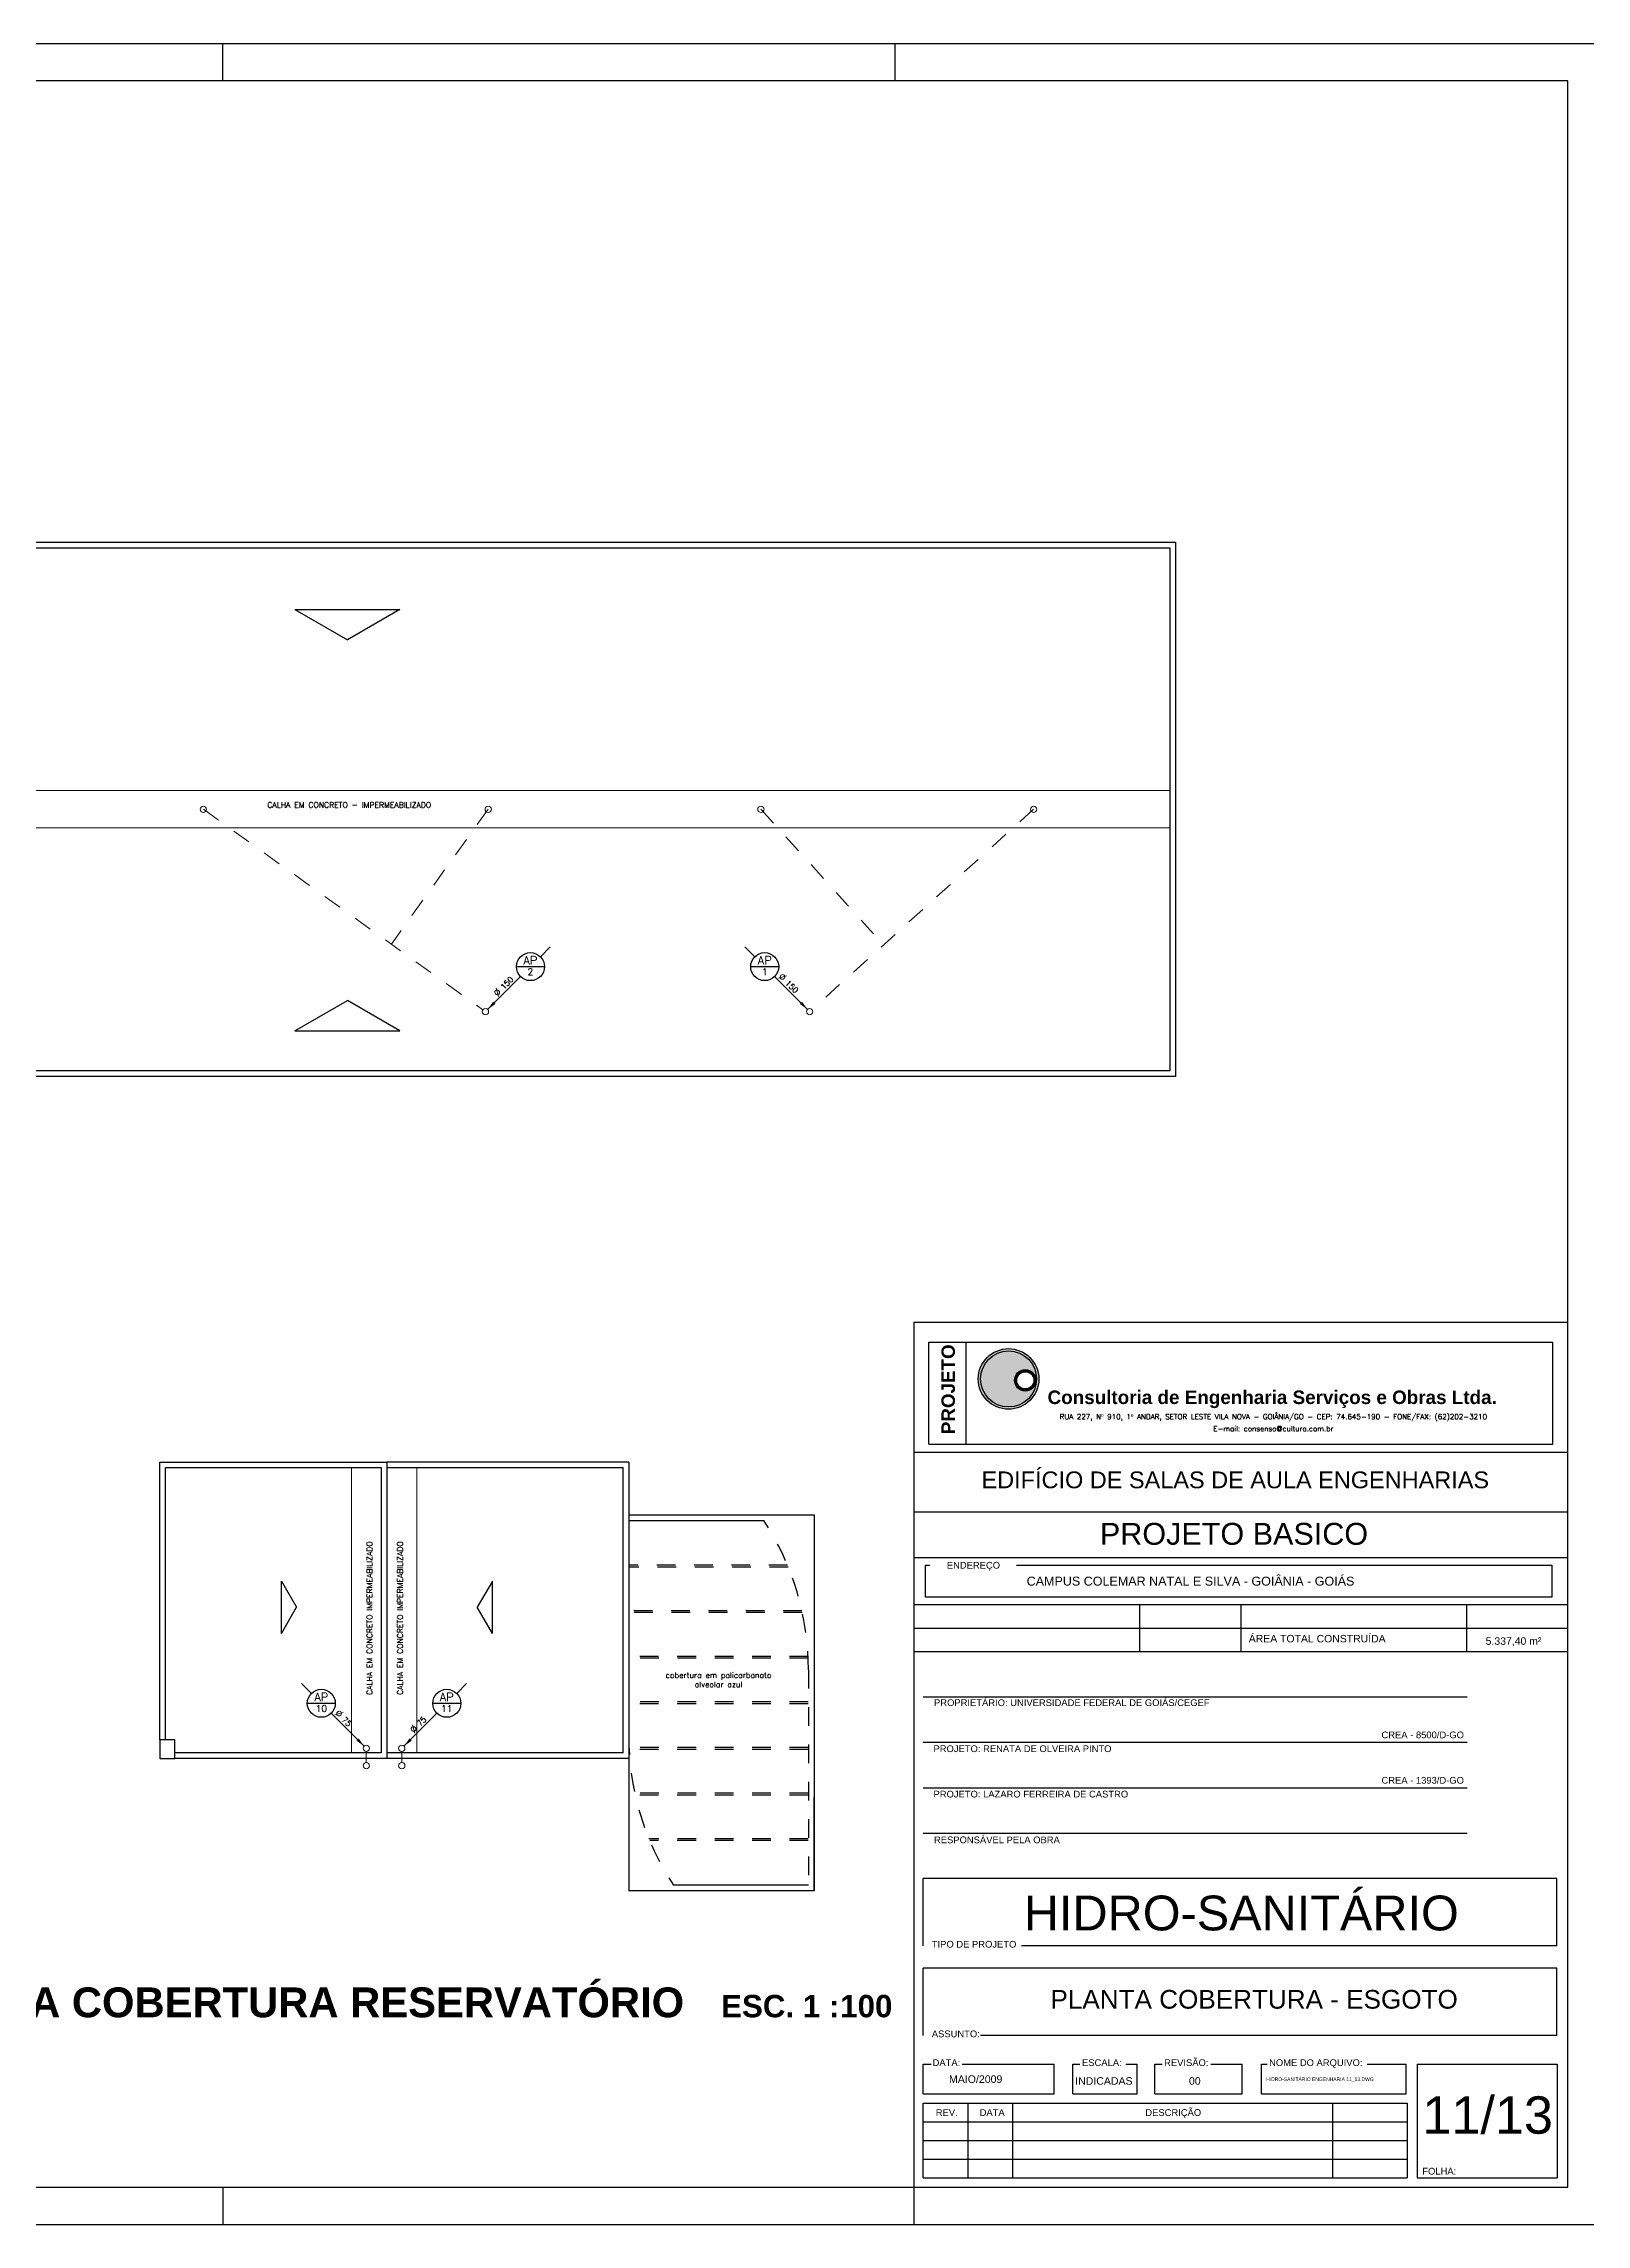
# Model space of a CAD drawing. Header units: millimetres. Extents: x -2485 to 3289, y -257 to 1952.
# Drawn here: x 8.26 to 16.52, y 0 to 11.68 of the extents above; entities that cross this region are included whole.
import ezdxf
from ezdxf.enums import TextEntityAlignment as Align

# ---------------------------------------------------------------- set-up
doc = ezdxf.new("R2010")
doc.units = ezdxf.units.MM
doc.header["$LTSCALE"] = 0.3
for name, pattern in [('CONTINUO', [0]), ('HID', [0.37, 0.07, -0.1, 0.03, -0.1, 0.07]), ('HIDDEN', [0.375, 0.25, -0.125])]:
    doc.linetypes.add(name, pattern=pattern)
for name, color, linetype in [('AUX', 2, 'Continuous'), ('CAR_COLOR12', 20, 'Continuous'), ('CAR_TEXTO_01', 7, 'Continuous'), ('CAR_TEXTO_02', 2, 'Continuous'), ('CARIMBO', 4, 'Continuous'), ('PAREDE', 7, 'CONTINUO'), ('PAREDE CONTORNO', 252, 'CONTINUO'), ('PILAR', 2, 'Continuous'), ('TEX', 11, 'Continuous'), ('TEXTO', 3, 'Continuous')]:
    doc.layers.add(name, color=color, linetype=linetype)
for name, color, linetype, lineweight in [('CALHA', 2, 'Continuous', 15), ('IMPLANTAÇÃO  ÁGUA PLUVIAL', 6, 'HID', 15), ('prumada', 9, 'Continuous', 15)]:
    doc.layers.add(name, color=color, linetype=linetype, lineweight=lineweight)
doc.styles.add('ARIAL', font='ARIAL.TTF', dxfattribs={"height": 0.12})
doc.styles.add('CAIXA', font='swiss.ttf')
doc.styles.add('ROMANS', font='romans.shx', dxfattribs={"height": 0.03})
doc.styles.add('SANSSERIFBOLD', font='sasb____.pfb')

# ---------------------------------------------------------------- blocks, each defined once
blk = doc.blocks.new('n135')
at = {"layer": 'TEX'}
blk.add_line((-0.294, 0.294), (-0.347, 0.347), dxfattribs=at)
at = {"layer": 'TEX', "color": 5, "linetype": 'Continuous'}
blk.add_line((-0.316, 0.241), (-0.166, 0.241), dxfattribs=at)
at = {"layer": 'TEX', "color": 11}
blk.add_line((-0.011, 0.011), (-0.188, 0.188), dxfattribs=at)
blk.add_line((-0.011, 0.011), (-0.188, 0.188), dxfattribs=at)
at = {"layer": 'TEX', "color": 5, "linetype": 'Continuous'}
blk.add_circle((-0.241, 0.241), 0.075, dxfattribs=at)
blk.add_circle((-0.241, 0.241), 0.075, dxfattribs=at)
at = {"layer": 'TEX', "color": 11}
blk.add_solid([(-0.053, 0.041), (-0.041, 0.053), (-0.011, 0.011)], dxfattribs=at)
blk.add_solid([(-0.053, 0.041), (-0.041, 0.053), (-0.011, 0.011)], dxfattribs=at)
at = {"layer": 'TEX', "color": 5, "style": 'ROMANS'}
blk.add_text('%%c', height=0.04, rotation=315, dxfattribs=at).set_placement((-0.172, 0.184))
at = {"layer": 'TEX', "color": 9, "linetype": 'Continuous', "style": 'ROMANS'}
for tag, height, p in [('L', 0.045, (-0.241, 0.252)), ('N', 0.036, (-0.241, 0.196))]:
    blk.add_attdef(tag, text='', height=height, dxfattribs=at).set_placement(p, align=Align.CENTER)
at = {"layer": 'TEX', "color": 5, "linetype": 'Continuous', "style": 'ROMANS'}
blk.add_attdef('N', (-0.133, 0.15), '', height=0.03, rotation=315, dxfattribs=at)
blk = doc.blocks.new('n45')
at = {"layer": 'TEX', "color": 5, "linetype": 'Continuous'}
blk.add_line((0.166, 0.241), (0.316, 0.241), dxfattribs=at)
at = {"layer": 'TEX'}
blk.add_line((0.294, 0.294), (0.347, 0.347), dxfattribs=at)
at = {"layer": 'TEX', "color": 11}
blk.add_line((0.011, 0.011), (0.188, 0.188), dxfattribs=at)
at = {"layer": 'TEX', "color": 5, "linetype": 'Continuous'}
blk.add_circle((0.241, 0.241), 0.075, dxfattribs=at)
at = {"layer": 'TEX', "color": 11}
blk.add_solid([(0.053, 0.041), (0.041, 0.053), (0.011, 0.011)], dxfattribs=at)
at = {"layer": 'TEX', "color": 5, "style": 'ROMANS'}
blk.add_text('%%c', height=0.04, rotation=45, dxfattribs=at).set_placement((0.065, 0.077))
at = {"layer": 'TEX', "color": 9, "linetype": 'Continuous', "style": 'ROMANS'}
for tag, height, p in [('L', 0.045, (0.241, 0.252)), ('N', 0.036, (0.241, 0.196))]:
    blk.add_attdef(tag, text='', height=height, dxfattribs=at).set_placement(p, align=Align.CENTER)
at = {"layer": 'TEX', "color": 5, "linetype": 'Continuous', "style": 'ROMANS'}
blk.add_attdef('N', (0.098, 0.115), '', height=0.03, rotation=45, dxfattribs=at)
blk = doc.blocks.new('PN')
at = {"layer": 'TEX', "color": 3, "linetype": 'Continuous', "style": 'SANSSERIFBOLD'}
blk.add_text('ESC. 1 :', height=0.06, dxfattribs=at).set_placement((-0.078, 0.0123), align=Align.CENTER)
at = {"layer": 'TEX', "color": 9, "style": 'SANSSERIFBOLD'}
blk.add_attdef('NOME', text='', height=0.08, dxfattribs=at).set_placement((-0.3353, 0.0123), align=Align.RIGHT)
at = {"layer": 'TEX', "color": 3, "style": 'SANSSERIFBOLD'}
blk.add_attdef('ESCALA', (0.0825, 0.0123), '', height=0.06, dxfattribs=at)

msp = doc.modelspace()

# ---------------------------------------------------------------- hatches: boundary and pattern name
at = {"layer": 'CAR_COLOR12'}
h = msp.add_hatch(color=256, dxfattribs=at)
h.paths.add_polyline_path([(13.276446, 4.528152, 1), (13.576129, 4.528152, 1)])
h.paths.add_polyline_path([(13.573975, 4.520659, 1), (13.458124, 4.520659, 1)], flags=16)
h = msp.add_hatch(color=256, dxfattribs=at)
h.paths.add_polyline_path([(13.276446, 4.528152, 1), (13.576129, 4.528152, 1)])
h.paths.add_polyline_path([(13.573975, 4.520659, 1), (13.458124, 4.520659, 1)], flags=16)
at = {"layer": 'CAR_TEXTO_01'}
h = msp.add_hatch(color=256, dxfattribs=at)
h.paths.add_polyline_path([(13.588408, 4.528152, 1.000000744), (13.264167, 4.528152, 1.000000744)])
h.paths.add_polyline_path([(13.576129, 4.528152, 1), (13.276446, 4.528152, 1)], flags=16)
h = msp.add_hatch(color=256, dxfattribs=at)
h.paths.add_polyline_path([(13.588408, 4.528152, 1.000000744), (13.264167, 4.528152, 1.000000744)])
h.paths.add_polyline_path([(13.576129, 4.528152, 1), (13.276446, 4.528152, 1)], flags=16)
h = msp.add_hatch(color=256, dxfattribs=at)
h.paths.add_polyline_path([(13.573975, 4.520659, 1), (13.458124, 4.520659, 1)])
h.paths.add_polyline_path([(13.561696, 4.520659, -1), (13.470403, 4.520659, -1)], flags=16)
h = msp.add_hatch(color=256, dxfattribs=at)
h.paths.add_polyline_path([(13.573975, 4.520659, 1), (13.458124, 4.520659, 1)])
h.paths.add_polyline_path([(13.561696, 4.520659, -1), (13.470403, 4.520659, -1)], flags=16)

# ---------------------------------------------------------------- linework, layer by layer
at = {"color": 4, "linetype": 'Continuous'}
for p, q in [((0, 11.68), (16.62, 11.68)), ((0, 0), (16.62, 0))]:
    msp.add_line(p, q, dxfattribs=at)
at = {"color": 5, "linetype": 'Continuous'}
for p, q in [((9.22, 11.48), (9.22, 11.68)), ((12.82, 11.48), (12.82, 11.68)), ((9.22, 0.2), (9.22, 0)), ((12.92, 0.2), (12.92, 0))]:
    msp.add_line(p, q, dxfattribs=at)
at = {"color": 12, "linetype": 'Continuous'}
for p, q in [((16.42, 11.48), (0.5, 11.48)), ((16.42, 0.2), (16.42, 11.48)), ((0.5, 0.2), (16.42, 0.2))]:
    msp.add_line(p, q, dxfattribs=at)
at = {"layer": 'AUX', "color": 12, "linetype": 'Continuous'}
msp.add_line((12.91998, 0.2), (16.42, 0.2), dxfattribs=at)
at = {"layer": 'CALHA'}
for points in [[(14.290365, 7.479254), (5.465365, 7.479254), (5.465365, 7.679254), (14.290365, 7.679254), (14.290365, 7.479254)], [(10.067678, 2.525093), (9.907678, 2.525093), (9.907678, 4.053093), (10.067678, 4.053093), (10.067678, 2.525093)], [(10.257678, 2.525093), (10.097678, 2.525093), (10.097678, 4.053093), (10.257678, 4.053093), (10.257678, 2.525093)]]:
    msp.add_lwpolyline(points, dxfattribs=at)
at = {"layer": 'CAR_TEXTO_01'}
for p, q in [((12.91998, 4.832666), (12.91998, 0.2)), ((12.91998, 4.832666), (16.41998, 4.832666)), ((12.99998, 4.178351), (12.99998, 4.725587)), ((12.99998, 4.178351), (12.99998, 4.725587)), ((12.99998, 4.725587), (16.33998, 4.725587)), ((12.99998, 4.725587), (16.33998, 4.725587)), ((13.19998, 4.178351), (13.19998, 4.725587)), ((13.19998, 4.178351), (13.19998, 4.725587)), ((16.33998, 4.178351), (16.33998, 4.725587)), ((16.33998, 4.178351), (16.33998, 4.725587)), ((12.91998, 4.135275), (16.41998, 4.135275)), ((12.99998, 4.178351), (16.33998, 4.178351)), ((12.99998, 4.178351), (16.33998, 4.178351)), ((12.91998, 3.817), (16.41998, 3.817)), ((12.91998, 3.570963), (16.41998, 3.570963)), ((12.91998, 3.319355), (16.41998, 3.319355)), ((14.127369, 3.319355), (14.127369, 3.068035)), ((14.66998, 3.319355), (14.66998, 3.068035)), ((15.877369, 3.319355), (15.877369, 3.068035)), ((12.91998, 3.193695), (16.41998, 3.193695)), ((12.91998, 3.068035), (16.41998, 3.068035)), ((12.96998, 2.824947), (15.88189, 2.824947)), ((12.969985, 2.581858), (15.881895, 2.581858)), ((12.96998, 2.338769), (15.88189, 2.338769)), ((12.96998, 2.09568), (15.88189, 2.09568)), ((12.96998, 1.492592), (12.96998, 1.852592)), ((16.361263, 1.852592), (12.96998, 1.852592)), ((16.361263, 1.492592), (16.361263, 1.852592)), ((16.361263, 1.492592), (13.495332, 1.492592)), ((12.96998, 1.012418), (12.96998, 1.372418)), ((16.361263, 1.372418), (12.96998, 1.372418)), ((16.361263, 1.012418), (16.361263, 1.372418)), ((16.361263, 1.012418), (13.276769, 1.012418)), ((12.96998, 0.698996), (12.96998, 0.858996)), ((12.96998, 0.858996), (13.011282, 0.858996)), ((13.177803, 0.858996), (13.66998, 0.858996)), ((13.66998, 0.698996), (13.66998, 0.858996)), ((13.76998, 0.858996), (13.808185, 0.858996)), ((13.76998, 0.698996), (13.76998, 0.858996)), ((14.05407, 0.858996), (14.115364, 0.858996)), ((14.115364, 0.698996), (14.115364, 0.858996)), ((14.209545, 0.858996), (14.248527, 0.858996)), ((14.209545, 0.698996), (14.209545, 0.858996)), ((14.508989, 0.858996), (14.676382, 0.858996)), ((14.676382, 0.698996), (14.676382, 0.858996)), ((14.779785, 0.858996), (14.810665, 0.858996)), ((14.779785, 0.698996), (14.779785, 0.858996)), ((15.346346, 0.858996), (15.554688, 0.858996)), ((15.554688, 0.698996), (15.554688, 0.858996)), ((15.613886, 0.858996), (16.36336, 0.858996)), ((15.613886, 0.858996), (15.613886, 0.248996)), ((16.36336, 0.858996), (16.36336, 0.248996)), ((12.96998, 0.698996), (13.66998, 0.698996)), ((12.96998, 0.648996), (15.560507, 0.648996)), ((12.96998, 0.248996), (12.96998, 0.648996)), ((13.20998, 0.248996), (13.20998, 0.648996)), ((13.44998, 0.248996), (13.44998, 0.648996)), ((13.76998, 0.698996), (14.115364, 0.698996)), ((14.209545, 0.698996), (14.676382, 0.698996)), ((14.779785, 0.698996), (15.554688, 0.698996)), ((15.160507, 0.648996), (15.160507, 0.248996)), ((15.560507, 0.648996), (15.560507, 0.248996)), ((12.96998, 0.548996), (15.560507, 0.548996)), ((12.96998, 0.448996), (15.560507, 0.448996)), ((12.96998, 0.348996), (15.560507, 0.348996)), ((12.96998, 0.248996), (15.560507, 0.248996)), ((15.613886, 0.248996), (16.36336, 0.248996))]:
    msp.add_line(p, q, dxfattribs=at)
msp.add_lwpolyline([(13.468703, 3.531501), (16.334669, 3.531501), (16.334669, 3.358817), (12.98094, 3.358817), (12.98094, 3.531501), (13.005481, 3.531501)], dxfattribs=at)
for centre, radius in [((13.426287, 4.528152), 0.16212), ((13.426287, 4.528152), 0.16212), ((13.426287, 4.528152), 0.149841), ((13.426287, 4.528152), 0.149841), ((13.516049, 4.520659), 0.057925), ((13.516049, 4.520659), 0.057925), ((13.516049, 4.520659), 0.057925), ((13.516049, 4.520659), 0.057925), ((13.516049, 4.520659), 0.045646), ((13.516049, 4.520659), 0.045646)]:
    msp.add_circle(centre, radius, dxfattribs=at)
at = {"layer": 'IMPLANTAÇÃO  ÁGUA PLUVIAL'}
for p, q in [((9.115365, 7.579254), (10.611845, 6.505209)), ((10.640365, 7.579254), (10.12189, 6.856857)), ((12.100365, 7.579254), (12.757138, 6.852937)), ((13.560365, 7.579254), (12.374235, 6.506697)), ((9.987678, 2.532758), (9.987678, 2.47379)), ((10.177678, 2.532758), (10.177678, 2.47379))]:
    msp.add_line(p, q, dxfattribs=at)
at = {"layer": 'IMPLANTAÇÃO  ÁGUA PLUVIAL', "linetype": 'Continuous'}
for centre in [(9.115365, 7.579254), (10.640365, 7.579254), (12.100365, 7.579254), (13.560365, 7.579254)]:
    msp.add_circle(centre, 0.01698, dxfattribs=at)
at = {"layer": 'PAREDE'}
for p, q in [((6.855365, 9.010254), (14.320365, 9.010254)), ((14.320365, 9.010254), (14.320365, 6.148254)), ((6.855365, 8.980254), (14.290365, 8.980254)), ((14.290365, 8.980254), (14.290365, 6.178254)), ((9.605554, 8.648807), (9.886534, 8.486582)), ((9.605554, 8.648807), (10.167515, 8.648807)), ((10.167515, 8.648807), (9.886534, 8.486582)), ((9.605554, 6.39264), (9.886534, 6.554864)), ((10.167515, 6.39264), (9.886534, 6.554864)), ((9.605554, 6.39264), (10.167515, 6.39264)), ((14.290365, 6.178254), (5.465365, 6.178254)), ((14.320365, 6.148254), (5.465365, 6.148254)), ((8.882678, 4.083093), (10.097678, 4.083093)), ((8.882678, 2.595093), (8.882678, 4.083093)), ((8.912678, 4.053093), (10.067678, 4.053093)), ((8.912678, 2.595093), (8.912678, 4.053093)), ((10.067678, 4.053093), (10.067678, 2.525093)), ((10.097678, 4.083093), (10.097678, 2.495093)), ((11.392678, 4.083093), (10.097678, 4.083093)), ((10.097678, 4.053093), (11.362678, 4.053093)), ((11.362678, 2.525093), (11.362678, 4.053093)), ((11.392678, 4.083093), (11.392678, 1.786093)), ((11.392678, 3.800093), (12.131686, 3.800093)), ((11.392678, 3.800093), (12.131686, 3.800093)), ((11.392678, 3.800093), (12.131686, 3.800093)), ((11.392678, 3.800093), (12.384678, 3.800093)), ((11.392678, 3.770093), (12.115597, 3.770093)), ((11.392678, 3.770093), (12.115597, 3.770093)), ((12.384678, 3.800093), (12.384678, 1.786093)), ((9.532811, 3.44554), (9.613923, 3.305049)), ((9.532811, 3.164559), (9.532811, 3.44554)), ((10.662545, 3.44554), (10.581433, 3.305049)), ((10.662545, 3.164559), (10.662545, 3.44554)), ((9.532811, 3.164559), (9.613923, 3.305049)), ((10.662545, 3.164559), (10.581433, 3.305049)), ((12.384678, 2.970093), (12.384678, 1.786093)), ((10.067678, 2.525093), (8.962678, 2.525093)), ((10.841678, 2.495093), (8.962678, 2.495093)), ((11.362678, 2.525093), (10.097678, 2.525093)), ((11.392678, 2.495093), (10.097678, 2.495093)), ((12.384678, 2.316093), (12.384678, 1.786093)), ((12.384678, 2.289593), (12.384678, 1.786093)), ((12.384678, 1.786093), (12.384678, 2.289593)), ((12.384678, 1.974888), (12.384678, 1.786093)), ((12.384678, 1.786093), (11.392678, 1.786093)), ((12.384678, 1.786093), (11.61567, 1.786093)), ((12.384678, 1.786093), (11.61567, 1.786093)), ((12.384678, 1.786093), (11.61567, 1.786093)), ((12.354678, 1.816093), (11.631759, 1.816093))]:
    msp.add_line(p, q, dxfattribs=at)
at = {"layer": 'PAREDE', "linetype": 'HIDDEN'}
for p, q in [((11.392678, 3.770093), (12.115597, 3.770093)), ((12.242532, 3.530843), (11.392678, 3.530843)), ((12.246655, 3.520843), (11.392678, 3.520843)), ((12.319911, 3.286593), (11.392678, 3.286593)), ((12.322098, 3.276593), (11.392678, 3.276593)), ((12.352887, 3.042343), (11.392678, 3.042343)), ((12.353349, 3.032343), (11.392678, 3.032343)), ((12.354678, 2.970093), (12.354678, 1.816093)), ((12.353349, 2.798093), (11.392678, 2.798093)), ((12.352887, 2.788093), (11.392678, 2.788093)), ((12.353349, 2.553843), (11.392678, 2.553843)), ((12.352887, 2.543843), (11.392678, 2.543843)), ((12.353349, 2.309593), (11.425258, 2.309593)), ((12.352887, 2.299593), (11.427445, 2.299593)), ((12.353349, 2.065343), (11.500701, 2.065343)), ((12.352887, 2.055343), (11.504824, 2.055343)), ((12.354678, 1.816093), (11.631759, 1.816093))]:
    msp.add_line(p, q, dxfattribs=at)
for centre, start, end in [((10.896678, 2.970093), 0, 33.2776569), ((12.850678, 2.616093), 180, 213.2776569)]:
    msp.add_arc(centre, 1.458, start, end, dxfattribs=at)
at = {"layer": 'PAREDE CONTORNO'}
msp.add_line((11.392678, 2.495093), (10.921678, 2.495093), dxfattribs=at)
at = {"layer": 'PILAR'}
msp.add_lwpolyline([(8.882678, 2.495093), (8.962678, 2.495093), (8.962678, 2.595093), (8.882678, 2.595093)], close=True, dxfattribs=at)
at = {"layer": 'prumada'}
for centre in [(10.62564, 6.495308), (12.36164, 6.495308), (9.987678, 2.549738), (9.987678, 2.45681), (10.177678, 2.549738), (10.177678, 2.45681)]:
    msp.add_circle(centre, 0.01698, dxfattribs=at)
at = {"layer": 'TEX', "color": 5, "linetype": 'Continuous'}
msp.add_line((12.92, 0.2), (12.92, 0), dxfattribs=at)

# ---------------------------------------------------------------- block references
at = {"layer": 'prumada'}
ref = msp.add_blockref('n45', (10.62564, 6.495308), dxfattribs=at)
ref.add_attrib('L', 'AP', dxfattribs={"layer": 'TEX', "color": 9, "linetype": 'Continuous', "height": 0.045, "style": 'ROMANS'}).set_placement((10.866188, 6.747149), align=Align.CENTER)
ref.add_attrib('N', '2', dxfattribs={"layer": 'TEX', "color": 9, "linetype": 'Continuous', "height": 0.036, "style": 'ROMANS'}).set_placement((10.866188, 6.690913), align=Align.CENTER)
ref.add_attrib('N', '150', (10.724059, 6.610637), dxfattribs={"layer": 'TEX', "color": 5, "linetype": 'Continuous', "height": 0.03, "rotation": 45, "style": 'ROMANS'})
ref = msp.add_blockref('n135', (12.36164, 6.495308), dxfattribs=at)
ref.add_attrib('L', 'AP', dxfattribs={"layer": 'TEX', "color": 9, "linetype": 'Continuous', "height": 0.045, "style": 'ROMANS'}).set_placement((12.121093, 6.747149), align=Align.CENTER)
ref.add_attrib('N', '1', dxfattribs={"layer": 'TEX', "color": 9, "linetype": 'Continuous', "height": 0.036, "style": 'ROMANS'}).set_placement((12.121093, 6.690913), align=Align.CENTER)
ref.add_attrib('N', '150', (12.228221, 6.645637), dxfattribs={"layer": 'TEX', "color": 5, "linetype": 'Continuous', "height": 0.03, "rotation": 315, "style": 'ROMANS'})
ref = msp.add_blockref('n135', (9.987678, 2.549738), dxfattribs=at)
ref.add_attrib('L', 'AP', dxfattribs={"layer": 'TEX', "color": 9, "linetype": 'Continuous', "height": 0.045, "style": 'ROMANS'}).set_placement((9.74713, 2.801578), align=Align.CENTER)
ref.add_attrib('N', '10', dxfattribs={"layer": 'TEX', "color": 9, "linetype": 'Continuous', "height": 0.036, "style": 'ROMANS'}).set_placement((9.74713, 2.745342), align=Align.CENTER)
ref.add_attrib('N', '75', (9.854259, 2.700067), dxfattribs={"layer": 'TEX', "color": 5, "linetype": 'Continuous', "height": 0.03, "rotation": 315, "style": 'ROMANS'})
ref = msp.add_blockref('n45', (10.177678, 2.549738), dxfattribs=at)
ref.add_attrib('L', 'AP', dxfattribs={"layer": 'TEX', "color": 9, "linetype": 'Continuous', "height": 0.045, "style": 'ROMANS'}).set_placement((10.418226, 2.801578), align=Align.CENTER)
ref.add_attrib('N', '11', dxfattribs={"layer": 'TEX', "color": 9, "linetype": 'Continuous', "height": 0.036, "style": 'ROMANS'}).set_placement((10.418226, 2.745342), align=Align.CENTER)
ref.add_attrib('N', '75', (10.276097, 2.665067), dxfattribs={"layer": 'TEX', "color": 5, "linetype": 'Continuous', "height": 0.03, "rotation": 45, "style": 'ROMANS'})
at = {"layer": 'TEXTO', "xscale": 2, "yscale": 2, "zscale": 2}
msp.add_blockref('PN', (12.359886, 1.084573), dxfattribs=at).add_auto_attribs({'NOME': 'PLANTA COBERTURA RESERVATÓRIO', 'ESCALA': '100'})

# ---------------------------------------------------------------- texts
at = {"layer": 'CAR_TEXTO_01', "style": 'ROMANS'}
for s, p in [('RUA 227, Nº 910, 1º ANDAR, SETOR LESTE VILA NOVA - GOIÂNIA/GO - CEP: 74.645-190 - FONE/FAX: (62)202-3210', (14.843965, 4.312109)), ('E-mail: consenso@cultura.com.br', (14.843965, 4.247803))]:
    msp.add_text(s, height=0.028, dxfattribs=at).set_placement(p, align=Align.CENTER)
at = {"layer": 'CAR_TEXTO_01', "style": 'ARIAL'}
for s, height, p in [('ENDEREÇO', 0.036, (13.095758, 3.512287)), ('ÁREA TOTAL CONSTRUÍDA', 0.04, (14.712481, 3.117188)), ('5.337,40 m²', 0.04, (15.980897, 3.104282)), ('PROPRIETÁRIO: UNIVERSIDADE FEDERAL DE GOIÁS/CEGEF', 0.036, (13.027255, 2.776228)), (' CREA - 8500/D-GO', 0.036, (15.409053, 2.603672)), ('PROJETO: RENATA DE OLVEIRA PINTO', 0.036, (13.024555, 2.529551)), (' CREA - 1393/D-GO', 0.036, (15.409053, 2.360583)), ('PROJETO: LAZARO FERREIRA DE CASTRO', 0.036, (13.024555, 2.286462)), ('RESPONSÁVEL PELA OBRA', 0.036, (13.027255, 2.041411)), ('TIPO DE PROJETO', 0.036, (13.015466, 1.482564)), ('ASSUNTO:', 0.036, (13.015466, 1.00239)), ('DATA:', 0.036, (13.019619, 0.848143)), ('ESCALA:', 0.036, (13.819619, 0.848143)), ('REVISÃO:', 0.036, (14.259184, 0.848143)), ('NOME DO ARQUIVO:', 0.036, (14.821134, 0.848143)), ('MAIO/2009', 0.0404082, (13.107609, 0.757761)), ('INDICADAS', 0.0404082, (13.78305, 0.748051)), ('00', 0.0404082, (14.392039, 0.748051)), ('HIDRO-SANITÁRIO ENGENHARIA 11_13.DWG', 0.01905795, (14.805564, 0.767901)), ('REV.', 0.036, (13.036511, 0.580955)), ('DATA', 0.036, (13.271612, 0.580955)), ('DESCRIÇÃO', 0.036, (14.158629, 0.580955)), ('FOLHA:', 0.036, (15.641546, 0.266907))]:
    msp.add_text(s, height=height, dxfattribs=at).set_placement(p)
at = {"layer": 'CAR_TEXTO_02', "style": 'SANSSERIFBOLD'}
msp.add_text('PROJETO', height=0.0720635, rotation=90, dxfattribs=at).set_placement((13.139091, 4.472843), align=Align.CENTER)
at = {"layer": 'CAR_TEXTO_02'}
for s, height, style, p in [('Consultoria de Engenharia Serviços e Obras Ltda.', 0.07222734, 'SANSSERIFBOLD', (14.837884, 4.393729)), ('EDIFÍCIO DE SALAS DE AULA ENGENHARIAS', 0.09, 'CAIXA', (14.640355, 3.942583)), ('PROJETO BASICO', 0.11712236, 'CAIXA', (14.633404, 3.639965)), ('HIDRO-SANITÁRIO', 0.18639425, 'CAIXA', (14.672792, 1.574561)), ('PLANTA COBERTURA - ESGOTO', 0.1, 'CAIXA', (14.741186, 1.155538))]:
    msp.add_text(s, height=height, dxfattribs=dict(at, style=style)).set_placement(p, align=Align.CENTER)
at = {"layer": 'CAR_TEXTO_02', "style": 'CAIXA'}
msp.add_text('11/13', height=0.2, dxfattribs=at).set_placement((15.642049, 0.485758))
at = {"layer": 'CARIMBO', "style": 'ARIAL'}
msp.add_text('CAMPUS COLEMAR NATAL E SILVA - GOIÂNIA - GOIÁS', height=0.048, dxfattribs=at).set_placement((13.523238, 3.421174))
at = {"layer": 'TEXTO', "char_height": 0.03, "width": 1, "attachment_point": 5, "style": 'ROMANS'}
for s, insert in [('CALHA EM CONCRETO - IMPERMEABILIZADO', (9.896309, 7.60253)), ('cobertura em policarbonato\\Palveolar azul', (11.873989, 2.916518))]:
    msp.add_mtext(s, dxfattribs=dict(at, insert=insert))
at = {"layer": 'TEXTO', "char_height": 0.03, "width": 1, "attachment_point": 5, "rotation": 90, "style": 'ROMANS'}
for insert in [(10.00487, 3.247054), (10.168533, 3.247054)]:
    msp.add_mtext('CALHA EM CONCRETO IMPERMEABILIZADO', dxfattribs=dict(at, insert=insert))

doc.saveas('drawing.dxf')
